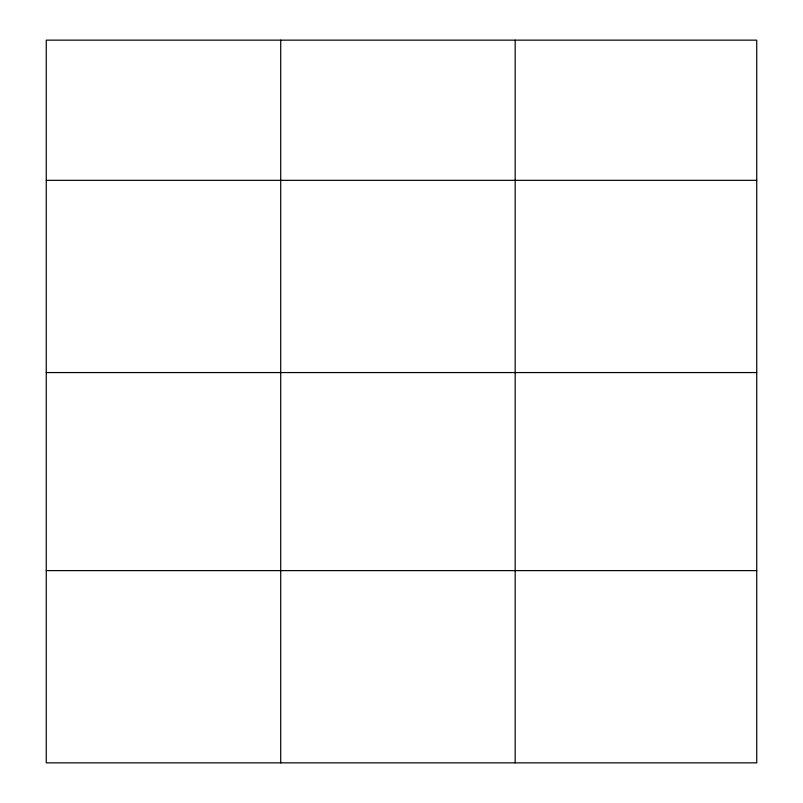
<?xml version="1.0" encoding="UTF-8"?>
<svg xmlns="http://www.w3.org/2000/svg" width="803" height="803" viewBox="0 0 803 803"><rect width="100%" height="100%" fill="white"/><g stroke="black" fill="none" stroke-linecap="round" stroke-linejoin="round"><path stroke-width="1.2" d="M756.737 372.562L756.737 40.15L46.263 40.15L46.263 762.85L756.737 762.85L756.737 372.562L46.263 372.562M46.263 180.334L756.737 180.334M46.263 570.622L756.737 570.622M515.175 40.15L515.175 762.85M280.719 40.15L280.719 762.85"/></g></svg>
